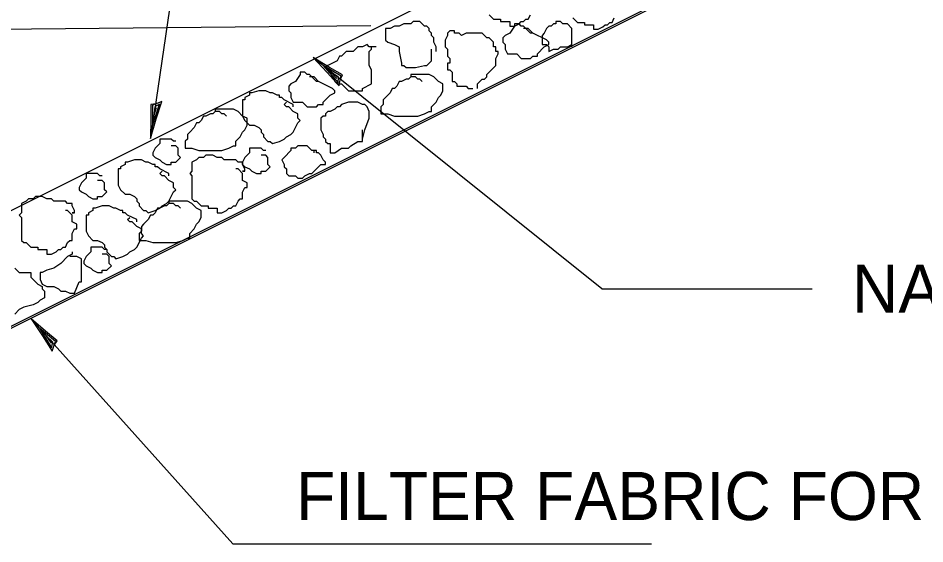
# Model space of a CAD drawing. Extents: x 1348387 to 1349067, y 1153645 to 1154085.
# Drawn here: x 1348801.09 to 1348846.38, y 1153900.42 to 1153926.67 of the extents above; entities that cross this region are included whole.
import ezdxf

# ---------------------------------------------------------------- set-up
doc = ezdxf.new("R2010")
doc.units = 0
for name, color, linetype in [('Design_EX_Roadway Notes', 7, 'Continuous'), ('Topo_Riprap', 7, 'Continuous'), ('Topo_Water Edge', 7, 'Continuous'), ('XSC_Exist Ground', 7, 'Continuous')]:
    doc.layers.add(name, color=color, linetype=linetype)

msp = doc.modelspace()

# ---------------------------------------------------------------- linework, layer by layer
at = {"layer": 'Design_EX_Roadway Notes'}
for p, q in [((1348811.529, 1153947.078), (1348807.709, 1153920.659)), ((1348830.246, 1153913.159), (1348815.824, 1153924.709)), ((1348830.246, 1153913.159), (1348840.743, 1153913.159)), ((1348811.82, 1153900.416), (1348801.736, 1153911.662)), ((1348811.82, 1153900.416), (1348832.723, 1153900.416))]:
    msp.add_line(p, q, dxfattribs=at)
for points in [[(1348817.172, 1153923.596), (1348817.291, 1153923.836), (1348816.643, 1153924.211), (1348815.824, 1153924.709), (1348816.529, 1153923.965), (1348817.126, 1153923.287), (1348817.172, 1153923.596), (1348817.22, 1153923.779), (1348816.322, 1153924.308), (1348817.078, 1153923.449), (1348817.087, 1153923.726), (1348816.698, 1153923.999), (1348817.012, 1153923.66)], [(1348807.985, 1153922.387), (1348807.718, 1153922.366), (1348807.724, 1153921.617), (1348807.709, 1153920.659), (1348807.992, 1153921.644), (1348808.274, 1153922.502), (1348807.985, 1153922.387), (1348807.802, 1153922.334), (1348807.802, 1153921.29), (1348808.159, 1153922.379), (1348807.916, 1153922.246), (1348807.877, 1153921.773), (1348808.01, 1153922.214)], [(1348802.885, 1153910.343), (1348803.039, 1153910.561), (1348802.462, 1153911.036), (1348801.736, 1153911.662), (1348802.31, 1153910.813), (1348802.787, 1153910.046), (1348802.885, 1153910.343), (1348802.961, 1153910.516), (1348802.162, 1153911.185), (1348802.766, 1153910.213), (1348802.822, 1153910.486), (1348802.483, 1153910.819), (1348802.735, 1153910.433)]]:
    msp.add_lwpolyline(points, dxfattribs=at)
at = {"layer": 'Topo_Riprap'}
for points in [[(1348821.966, 1153925.006), (1348821.966, 1153925.235), (1348821.852, 1153925.466), (1348821.852, 1153925.696), (1348821.737, 1153925.811), (1348821.737, 1153925.925), (1348821.621, 1153926.041), (1348821.621, 1153926.156), (1348821.507, 1153926.272), (1348821.392, 1153926.272), (1348821.161, 1153926.501), (1348820.816, 1153926.501), (1348820.702, 1153926.386), (1348820.357, 1153926.386), (1348820.126, 1153926.272), (1348819.896, 1153926.272), (1348819.665, 1153926.156), (1348819.436, 1153926.156), (1348819.436, 1153925.58), (1348819.551, 1153925.466), (1348819.896, 1153925.351), (1348820.126, 1153925.235), (1348820.126, 1153925.006), (1348820.241, 1153924.43), (1348820.241, 1153924.316), (1348820.357, 1153924.316), (1348820.471, 1153924.2), (1348820.931, 1153924.2), (1348821.392, 1153924.316), (1348821.507, 1153924.316), (1348821.737, 1153924.545), (1348821.737, 1153925.121)], [(1348824.612, 1153926.846), (1348824.842, 1153926.617), (1348825.187, 1153926.617), (1348825.187, 1153926.501), (1348825.418, 1153926.501), (1348825.647, 1153926.501), (1348825.647, 1153926.272), (1348825.877, 1153926.272), (1348826.108, 1153926.386), (1348826.222, 1153926.501), (1348826.337, 1153926.501), (1348826.453, 1153926.617), (1348826.567, 1153926.617), (1348826.682, 1153926.846)], [(1348828.752, 1153925.235), (1348828.752, 1153926.156), (1348828.523, 1153926.386), (1348828.293, 1153926.386), (1348828.178, 1153926.501), (1348828.062, 1153926.501), (1348827.947, 1153926.501), (1348827.947, 1153926.386), (1348827.833, 1153926.386), (1348827.717, 1153926.272), (1348827.602, 1153926.272), (1348827.488, 1153926.156), (1348827.372, 1153925.925), (1348827.258, 1153925.811), (1348827.258, 1153925.351), (1348827.488, 1153925.351), (1348827.602, 1153925.235), (1348827.602, 1153925.121), (1348827.602, 1153925.006), (1348827.833, 1153925.121), (1348828.062, 1153925.121), (1348828.178, 1153925.235), (1348828.523, 1153925.235), (1348828.752, 1153925.351)], [(1348828.799, 1153926.693), (1348829.028, 1153926.462), (1348829.373, 1153926.462), (1348829.373, 1153926.347), (1348829.603, 1153926.347), (1348829.834, 1153926.347), (1348829.834, 1153926.117), (1348830.063, 1153926.117), (1348830.294, 1153926.233), (1348830.408, 1153926.347), (1348830.524, 1153926.347), (1348830.638, 1153926.462), (1348830.753, 1153926.462), (1348830.869, 1153926.693)], [(1348824.036, 1153923.165), (1348824.036, 1153923.395), (1348824.267, 1153923.626), (1348824.383, 1153923.626), (1348824.497, 1153923.741), (1348824.497, 1153923.855), (1348824.957, 1153924.316), (1348824.957, 1153924.661), (1348825.071, 1153924.89), (1348825.071, 1153925.006), (1348824.957, 1153925.006), (1348824.957, 1153925.235), (1348824.842, 1153925.235), (1348824.842, 1153925.466), (1348824.612, 1153925.696), (1348824.497, 1153925.696), (1348824.267, 1153925.925), (1348823.462, 1153925.925), (1348823.232, 1153925.811), (1348823.117, 1153925.925), (1348822.887, 1153925.925), (1348822.887, 1153926.041), (1348822.656, 1153926.041), (1348822.542, 1153925.925), (1348822.542, 1153925.811), (1348822.427, 1153925.58), (1348822.427, 1153925.235), (1348822.542, 1153925.121), (1348822.542, 1153924.776), (1348822.656, 1153924.661), (1348822.656, 1153924.43), (1348822.542, 1153924.43), (1348822.542, 1153924.085), (1348822.656, 1153924.085), (1348822.772, 1153923.971), (1348822.772, 1153923.51), (1348822.887, 1153923.51), (1348823.001, 1153923.395), (1348823.001, 1153923.281), (1348823.232, 1153923.281), (1348823.462, 1153923.281), (1348823.577, 1153923.165), (1348823.807, 1153923.165)], [(1348826.798, 1153925.925), (1348826.682, 1153925.925), (1348826.337, 1153926.272), (1348826.223, 1153926.272), (1348826.108, 1153926.386), (1348825.877, 1153926.386), (1348825.877, 1153926.272), (1348825.647, 1153925.925), (1348825.418, 1153925.811), (1348825.302, 1153925.696), (1348825.302, 1153925.466), (1348825.418, 1153925.351), (1348825.418, 1153925.121), (1348825.532, 1153924.89), (1348825.992, 1153924.89), (1348826.223, 1153924.661), (1348826.682, 1153924.661), (1348826.798, 1153924.776), (1348827.027, 1153924.776), (1348827.027, 1153924.89), (1348827.372, 1153925.237), (1348827.603, 1153925.351), (1348827.603, 1153925.466), (1348827.488, 1153925.582), (1348826.798, 1153925.925), (1348826.568, 1153926.156), (1348826.337, 1153926.156)], [(1348818.977, 1153925.235), (1348818.63, 1153925.235), (1348818.516, 1153925.351), (1348818.285, 1153925.235), (1348818.056, 1153925.235), (1348817.826, 1153925.006), (1348817.481, 1153925.006), (1348817.25, 1153924.776), (1348817.136, 1153924.776), (1348817.021, 1153924.545), (1348816.56, 1153924.316), (1348816.446, 1153924.2), (1348816.56, 1153924.085), (1348816.79, 1153923.741), (1348816.905, 1153923.51), (1348817.021, 1153923.395), (1348817.25, 1153923.395), (1348817.595, 1153923.05), (1348818.285, 1153923.05), (1348818.285, 1153923.165), (1348818.746, 1153923.395), (1348818.746, 1153923.51), (1348818.746, 1153923.855), (1348818.746, 1153924.085), (1348818.63, 1153924.316), (1348818.63, 1153925.006), (1348818.746, 1153925.121), (1348818.746, 1153925.235), (1348818.63, 1153925.235)], [(1348816.101, 1153923.51), (1348815.986, 1153923.51), (1348815.641, 1153923.855), (1348815.525, 1153923.855), (1348815.41, 1153923.971), (1348815.18, 1153923.971), (1348815.18, 1153923.855), (1348814.951, 1153923.51), (1348814.72, 1153923.395), (1348814.606, 1153923.281), (1348814.606, 1153923.05), (1348814.72, 1153922.936), (1348814.72, 1153922.705), (1348814.835, 1153922.475), (1348815.296, 1153922.475), (1348815.525, 1153922.246), (1348815.986, 1153922.246), (1348816.101, 1153922.36), (1348816.331, 1153922.36), (1348816.331, 1153922.475), (1348816.676, 1153922.82), (1348816.905, 1153922.936), (1348816.905, 1153923.05), (1348816.79, 1153923.165), (1348816.101, 1153923.51), (1348815.87, 1153923.741), (1348815.641, 1153923.741)], [(1348821.276, 1153923.51), (1348821.161, 1153923.626), (1348821.047, 1153923.626), (1348820.931, 1153923.741), (1348820.702, 1153923.741), (1348820.586, 1153923.626), (1348820.471, 1153923.626), (1348820.241, 1153923.51), (1348820.126, 1153923.51), (1348820.012, 1153923.281), (1348819.896, 1153923.165), (1348819.781, 1153923.165), (1348819.665, 1153922.936), (1348819.436, 1153922.705), (1348819.32, 1153922.591), (1348819.32, 1153922.36), (1348819.206, 1153922.246), (1348819.206, 1153921.901), (1348819.551, 1153921.901), (1348819.896, 1153921.785), (1348820.816, 1153921.785), (1348821.047, 1153921.785), (1348821.392, 1153921.901), (1348821.621, 1153922.015), (1348821.737, 1153922.015), (1348821.737, 1153922.246), (1348821.966, 1153922.475), (1348822.082, 1153922.705), (1348822.196, 1153922.82), (1348822.311, 1153923.05), (1348822.311, 1153923.395), (1348822.082, 1153923.51), (1348821.852, 1153923.741), (1348821.621, 1153923.855), (1348821.392, 1153923.855), (1348820.931, 1153923.855), (1348820.702, 1153923.855), (1348820.702, 1153923.741), (1348820.586, 1153923.626)], [(1348814.835, 1153922.246), (1348814.835, 1153922.36), (1348814.375, 1153922.591), (1348814.261, 1153922.705), (1348814.145, 1153922.705), (1348814.145, 1153922.82), (1348814.03, 1153922.82), (1348813.8, 1153922.936), (1348813.685, 1153922.936), (1348813.455, 1153923.05), (1348813.11, 1153923.05), (1348812.765, 1153922.936), (1348812.65, 1153922.936), (1348812.65, 1153922.82), (1348812.42, 1153922.705), (1348812.42, 1153922.591), (1348812.305, 1153922.591), (1348812.305, 1153921.785), (1348812.42, 1153921.554), (1348812.65, 1153921.325), (1348812.879, 1153921.325), (1348813.11, 1153921.211), (1348813.224, 1153921.095), (1348813.224, 1153920.98), (1348813.34, 1153920.866), (1348813.34, 1153920.75), (1348813.571, 1153920.519), (1348813.685, 1153920.519), (1348813.8, 1153920.405), (1348814.145, 1153920.519), (1348814.375, 1153920.635), (1348814.49, 1153920.75), (1348814.72, 1153920.866), (1348814.835, 1153920.98), (1348815.065, 1153921.44), (1348815.18, 1153921.554), (1348815.065, 1153921.67), (1348815.065, 1153921.901), (1348814.835, 1153922.015), (1348814.606, 1153922.246), (1348814.49, 1153922.246), (1348814.375, 1153922.36), (1348814.49, 1153922.475)], [(1348818.285, 1153920.519), (1348818.285, 1153920.635), (1348818.401, 1153921.095), (1348818.63, 1153921.67), (1348818.63, 1153922.015), (1348818.516, 1153922.246), (1348818.401, 1153922.36), (1348818.285, 1153922.36), (1348818.056, 1153922.475), (1348817.595, 1153922.475), (1348817.25, 1153922.36), (1348817.136, 1153922.246), (1348817.021, 1153922.246), (1348816.905, 1153922.13), (1348816.676, 1153922.015), (1348816.56, 1153922.015), (1348816.446, 1153921.901), (1348816.446, 1153921.785), (1348816.331, 1153921.785), (1348816.215, 1153921.67), (1348816.215, 1153921.095), (1348816.331, 1153920.866), (1348816.331, 1153920.75), (1348816.446, 1153920.635), (1348816.446, 1153920.519), (1348816.56, 1153920.405), (1348816.676, 1153920.405), (1348816.676, 1153919.945), (1348816.905, 1153919.945), (1348817.25, 1153920.174), (1348817.595, 1153920.174), (1348817.711, 1153920.29), (1348818.056, 1153920.519), (1348818.285, 1153920.519), (1348818.285, 1153920.635), (1348818.285, 1153921.095)], [(1348811.499, 1153921.785), (1348811.385, 1153921.901), (1348811.27, 1153921.901), (1348811.154, 1153922.016), (1348810.925, 1153922.016), (1348810.809, 1153921.901), (1348810.695, 1153921.901), (1348810.464, 1153921.785), (1348810.35, 1153921.785), (1348810.235, 1153921.556), (1348810.119, 1153921.44), (1348810.005, 1153921.44), (1348809.89, 1153921.211), (1348809.66, 1153920.98), (1348809.545, 1153920.866), (1348809.545, 1153920.636), (1348809.429, 1153920.521), (1348809.429, 1153920.176), (1348809.774, 1153920.176), (1348810.119, 1153920.06), (1348811.04, 1153920.06), (1348811.27, 1153920.06), (1348811.615, 1153920.176), (1348811.844, 1153920.29), (1348811.96, 1153920.29), (1348811.96, 1153920.521), (1348812.189, 1153920.75), (1348812.305, 1153920.98), (1348812.42, 1153921.095), (1348812.534, 1153921.325), (1348812.534, 1153921.671), (1348812.305, 1153921.785), (1348812.075, 1153922.016), (1348811.844, 1153922.13), (1348811.615, 1153922.13), (1348811.154, 1153922.13), (1348810.925, 1153922.13), (1348810.925, 1153922.016), (1348810.809, 1153921.901)], [(1348808.97, 1153920.521), (1348808.855, 1153920.521), (1348808.739, 1153920.635), (1348808.165, 1153920.635), (1348808.165, 1153920.405), (1348807.935, 1153920.176), (1348807.82, 1153919.945), (1348807.82, 1153919.831), (1348807.935, 1153919.715), (1348808.165, 1153919.6), (1348808.28, 1153919.484), (1348808.51, 1153919.37), (1348808.739, 1153919.37), (1348808.739, 1153919.484), (1348808.97, 1153919.484), (1348809.2, 1153919.715), (1348809.084, 1153919.831), (1348809.084, 1153920.176), (1348808.97, 1153920.29), (1348808.739, 1153920.29)], [(1348813.455, 1153920.06), (1348813.34, 1153920.06), (1348813.224, 1153920.174), (1348812.65, 1153920.174), (1348812.65, 1153919.945), (1348812.42, 1153919.715), (1348812.305, 1153919.484), (1348812.305, 1153919.37), (1348812.42, 1153919.255), (1348812.65, 1153919.139), (1348812.765, 1153919.025), (1348812.995, 1153918.91), (1348813.224, 1153918.91), (1348813.224, 1153919.025), (1348813.455, 1153919.025), (1348813.685, 1153919.255), (1348813.571, 1153919.37), (1348813.571, 1153919.715), (1348813.455, 1153919.829), (1348813.224, 1153919.829)], [(1348815.87, 1153919.945), (1348815.87, 1153920.06), (1348815.755, 1153920.06), (1348815.525, 1153920.29), (1348815.065, 1153920.29), (1348814.951, 1153920.174), (1348814.72, 1153920.174), (1348814.72, 1153920.06), (1348814.375, 1153919.715), (1348814.261, 1153919.6), (1348814.375, 1153919.37), (1348814.375, 1153919.255), (1348814.49, 1153919.139), (1348814.49, 1153918.91), (1348814.606, 1153918.794), (1348814.951, 1153918.794), (1348815.065, 1153918.679), (1348815.296, 1153918.679), (1348815.41, 1153918.794), (1348815.641, 1153918.91), (1348815.755, 1153918.91), (1348815.87, 1153919.025), (1348815.986, 1153919.139), (1348816.215, 1153919.37), (1348816.446, 1153919.37), (1348816.446, 1153919.484), (1348816.331, 1153919.6), (1348816.215, 1153919.829), (1348816.101, 1153919.945), (1348815.986, 1153919.945), (1348815.986, 1153920.06), (1348815.755, 1153920.06)], [(1348812.42, 1153919.025), (1348812.305, 1153919.025), (1348812.42, 1153919.025), (1348812.42, 1153919.139), (1348812.305, 1153919.369), (1348812.305, 1153919.484), (1348812.075, 1153919.484), (1348811.96, 1153919.6), (1348811.385, 1153919.6), (1348811.27, 1153919.714), (1348811.04, 1153919.714), (1348810.809, 1153919.829), (1348810.464, 1153919.829), (1348810.35, 1153919.714), (1348810.119, 1153919.714), (1348810.005, 1153919.6), (1348809.774, 1153919.484), (1348809.774, 1153919.025), (1348809.66, 1153918.91), (1348809.774, 1153918.794), (1348809.774, 1153918.565), (1348809.774, 1153918.334), (1348809.774, 1153917.644), (1348809.89, 1153917.53), (1348810.005, 1153917.53), (1348810.235, 1153917.299), (1348810.58, 1153917.299), (1348810.58, 1153917.183), (1348810.809, 1153917.183), (1348811.04, 1153917.183), (1348811.04, 1153916.954), (1348811.27, 1153916.954), (1348811.499, 1153917.069), (1348811.615, 1153917.183), (1348811.73, 1153917.183), (1348811.844, 1153917.299), (1348811.96, 1153917.299), (1348812.075, 1153917.53), (1348812.189, 1153917.644), (1348812.305, 1153917.644), (1348812.305, 1153917.759), (1348812.305, 1153917.989), (1348812.42, 1153918.22), (1348812.534, 1153918.22), (1348812.534, 1153918.449), (1348812.305, 1153918.565), (1348812.305, 1153918.91), (1348812.075, 1153919.139), (1348811.96, 1153919.139)], [(1348808.625, 1153918.794), (1348808.625, 1153918.91), (1348808.165, 1153919.139), (1348808.049, 1153919.255), (1348807.935, 1153919.255), (1348807.935, 1153919.37), (1348807.82, 1153919.37), (1348807.59, 1153919.484), (1348807.475, 1153919.484), (1348807.245, 1153919.6), (1348806.9, 1153919.6), (1348806.555, 1153919.484), (1348806.44, 1153919.484), (1348806.44, 1153919.37), (1348806.21, 1153919.255), (1348806.21, 1153919.139), (1348806.095, 1153919.139), (1348806.095, 1153918.335), (1348806.21, 1153918.104), (1348806.44, 1153917.875), (1348806.669, 1153917.875), (1348806.9, 1153917.759), (1348807.014, 1153917.644), (1348807.014, 1153917.53), (1348807.13, 1153917.414), (1348807.13, 1153917.299), (1348807.359, 1153917.069), (1348807.475, 1153917.069), (1348807.59, 1153916.954), (1348807.935, 1153917.069), (1348808.165, 1153917.185), (1348808.28, 1153917.299), (1348808.51, 1153917.414), (1348808.625, 1153917.53), (1348808.855, 1153917.99), (1348808.97, 1153918.104), (1348808.855, 1153918.22), (1348808.855, 1153918.449), (1348808.625, 1153918.565), (1348808.394, 1153918.794), (1348808.28, 1153918.794), (1348808.165, 1153918.91), (1348808.28, 1153919.025)], [(1348805.289, 1153918.796), (1348805.175, 1153918.796), (1348805.06, 1153918.91), (1348804.485, 1153918.91), (1348804.485, 1153918.68), (1348804.254, 1153918.449), (1348804.14, 1153918.22), (1348804.14, 1153918.104), (1348804.254, 1153917.99), (1348804.485, 1153917.875), (1348804.599, 1153917.759), (1348804.83, 1153917.645), (1348805.06, 1153917.645), (1348805.06, 1153917.759), (1348805.289, 1153917.759), (1348805.52, 1153917.99), (1348805.405, 1153918.104), (1348805.405, 1153918.449), (1348805.289, 1153918.565), (1348805.06, 1153918.565)], [(1348803.909, 1153916.955), (1348803.795, 1153916.955), (1348803.909, 1153916.955), (1348803.909, 1153917.069), (1348803.795, 1153917.299), (1348803.795, 1153917.414), (1348803.564, 1153917.414), (1348803.45, 1153917.53), (1348802.874, 1153917.53), (1348802.759, 1153917.644), (1348802.529, 1153917.644), (1348802.3, 1153917.759), (1348801.955, 1153917.759), (1348801.839, 1153917.644), (1348801.61, 1153917.644), (1348801.494, 1153917.53), (1348801.265, 1153917.414), (1348801.265, 1153916.955), (1348801.149, 1153916.84), (1348801.265, 1153916.724), (1348801.265, 1153916.495), (1348801.265, 1153916.264), (1348801.265, 1153915.574), (1348801.379, 1153915.46), (1348801.494, 1153915.46), (1348801.724, 1153915.229), (1348802.069, 1153915.229), (1348802.069, 1153915.113), (1348802.3, 1153915.113), (1348802.529, 1153915.113), (1348802.529, 1153914.884), (1348802.759, 1153914.884), (1348802.99, 1153914.999), (1348803.104, 1153915.113), (1348803.219, 1153915.113), (1348803.335, 1153915.229), (1348803.45, 1153915.229), (1348803.564, 1153915.46), (1348803.68, 1153915.574), (1348803.795, 1153915.574), (1348803.795, 1153915.689), (1348803.795, 1153915.919), (1348803.909, 1153916.148), (1348804.025, 1153916.148), (1348804.025, 1153916.379), (1348803.795, 1153916.495), (1348803.795, 1153916.84), (1348803.564, 1153917.069), (1348803.45, 1153917.069)], [(1348809.2, 1153917.185), (1348809.084, 1153917.3), (1348808.97, 1153917.3), (1348808.855, 1153917.414), (1348808.625, 1153917.414), (1348808.51, 1153917.3), (1348808.394, 1153917.3), (1348808.165, 1153917.185), (1348808.049, 1153917.185), (1348807.935, 1153916.955), (1348807.82, 1153916.84), (1348807.704, 1153916.84), (1348807.59, 1153916.61), (1348807.359, 1153916.379), (1348807.245, 1153916.265), (1348807.245, 1153916.034), (1348807.13, 1153915.919), (1348807.13, 1153915.574), (1348807.475, 1153915.574), (1348807.82, 1153915.46), (1348808.739, 1153915.46), (1348808.97, 1153915.46), (1348809.315, 1153915.574), (1348809.545, 1153915.689), (1348809.66, 1153915.689), (1348809.66, 1153915.919), (1348809.89, 1153916.15), (1348810.005, 1153916.379), (1348810.119, 1153916.495), (1348810.235, 1153916.724), (1348810.235, 1153917.069), (1348810.005, 1153917.185), (1348809.774, 1153917.414), (1348809.545, 1153917.53), (1348809.315, 1153917.53), (1348808.855, 1153917.53), (1348808.625, 1153917.53), (1348808.625, 1153917.414), (1348808.51, 1153917.3)], [(1348807.014, 1153916.495), (1348807.014, 1153916.609), (1348806.555, 1153916.84), (1348806.44, 1153916.954), (1348806.324, 1153916.954), (1348806.324, 1153917.069), (1348806.21, 1153917.069), (1348805.979, 1153917.185), (1348805.865, 1153917.185), (1348805.634, 1153917.299), (1348805.289, 1153917.299), (1348804.944, 1153917.185), (1348804.83, 1153917.185), (1348804.83, 1153917.069), (1348804.599, 1153916.954), (1348804.599, 1153916.84), (1348804.485, 1153916.84), (1348804.485, 1153916.034), (1348804.599, 1153915.803), (1348804.83, 1153915.574), (1348805.06, 1153915.574), (1348805.289, 1153915.46), (1348805.405, 1153915.344), (1348805.405, 1153915.229), (1348805.52, 1153915.113), (1348805.52, 1153914.999), (1348805.75, 1153914.768), (1348805.865, 1153914.768), (1348805.979, 1153914.654), (1348806.324, 1153914.768), (1348806.555, 1153914.884), (1348806.669, 1153914.999), (1348806.9, 1153915.113), (1348807.014, 1153915.229), (1348807.245, 1153915.689), (1348807.359, 1153915.803), (1348807.245, 1153915.919), (1348807.245, 1153916.148), (1348807.014, 1153916.264), (1348806.785, 1153916.495), (1348806.669, 1153916.495), (1348806.555, 1153916.609), (1348806.669, 1153916.724)], [(1348805.52, 1153915.115), (1348805.405, 1153915.115), (1348805.289, 1153915.229), (1348804.715, 1153915.229), (1348804.715, 1153914.999), (1348804.485, 1153914.77), (1348804.37, 1153914.539), (1348804.37, 1153914.425), (1348804.485, 1153914.309), (1348804.715, 1153914.194), (1348804.83, 1153914.078), (1348805.06, 1153913.964), (1348805.289, 1153913.964), (1348805.289, 1153914.078), (1348805.52, 1153914.078), (1348805.75, 1153914.309), (1348805.634, 1153914.425), (1348805.634, 1153914.77), (1348805.52, 1153914.884), (1348805.289, 1153914.884)], [(1348803.795, 1153914.999), (1348803.795, 1153914.884), (1348803.564, 1153914.77), (1348803.219, 1153914.425), (1348802.874, 1153914.194), (1348802.529, 1153914.078), (1348802.3, 1153913.964), (1348802.184, 1153913.964), (1348802.184, 1153913.619), (1348802.3, 1153913.39), (1348802.529, 1153913.274), (1348802.874, 1153913.274), (1348803.105, 1153913.159), (1348803.219, 1153913.043), (1348803.45, 1153913.043), (1348803.68, 1153912.929), (1348803.909, 1153912.929), (1348804.14, 1153913.504), (1348804.254, 1153913.504), (1348804.254, 1153914.654), (1348804.025, 1153914.77), (1348803.795, 1153914.77), (1348803.68, 1153914.77)], [(1348800.92, 1153914.194), (1348801.149, 1153913.964), (1348801.379, 1153913.964), (1348801.724, 1153913.964), (1348801.724, 1153913.733), (1348802.069, 1153913.388), (1348802.3, 1153913.273), (1348802.3, 1153913.159), (1348802.415, 1153913.043), (1348802.415, 1153912.698), (1348802.184, 1153912.584), (1348802.069, 1153912.469), (1348801.839, 1153912.353), (1348801.379, 1153912.238), (1348801.149, 1153912.124), (1348800.92, 1153911.893)]]:
    msp.add_lwpolyline(points, dxfattribs=at)
at = {"layer": 'Topo_Water Edge'}
msp.add_line((1348755.279, 1153925.696), (1348818.701, 1153926.305), dxfattribs=at)
at = {"layer": 'XSC_Exist Ground'}
for p, q in [((1348845.206, 1153933.517), (1348794.38, 1153908.104)), ((1348845.245, 1153933.439), (1348794.401, 1153908.018)), ((1348829.189, 1153931.291), (1348793.159, 1153913.276))]:
    msp.add_line(p, q, dxfattribs=at)

# ---------------------------------------------------------------- texts
at = {"layer": 'Design_EX_Roadway Notes'}
for s, p in [('NATURAL CHANNEL', (1348842.739, 1153911.959)), ('FILTER FABRIC FOR', (1348814.967, 1153901.606))]:
    msp.add_text(s, height=2.4, dxfattribs=at).set_placement(p)

doc.saveas('drawing.dxf')
